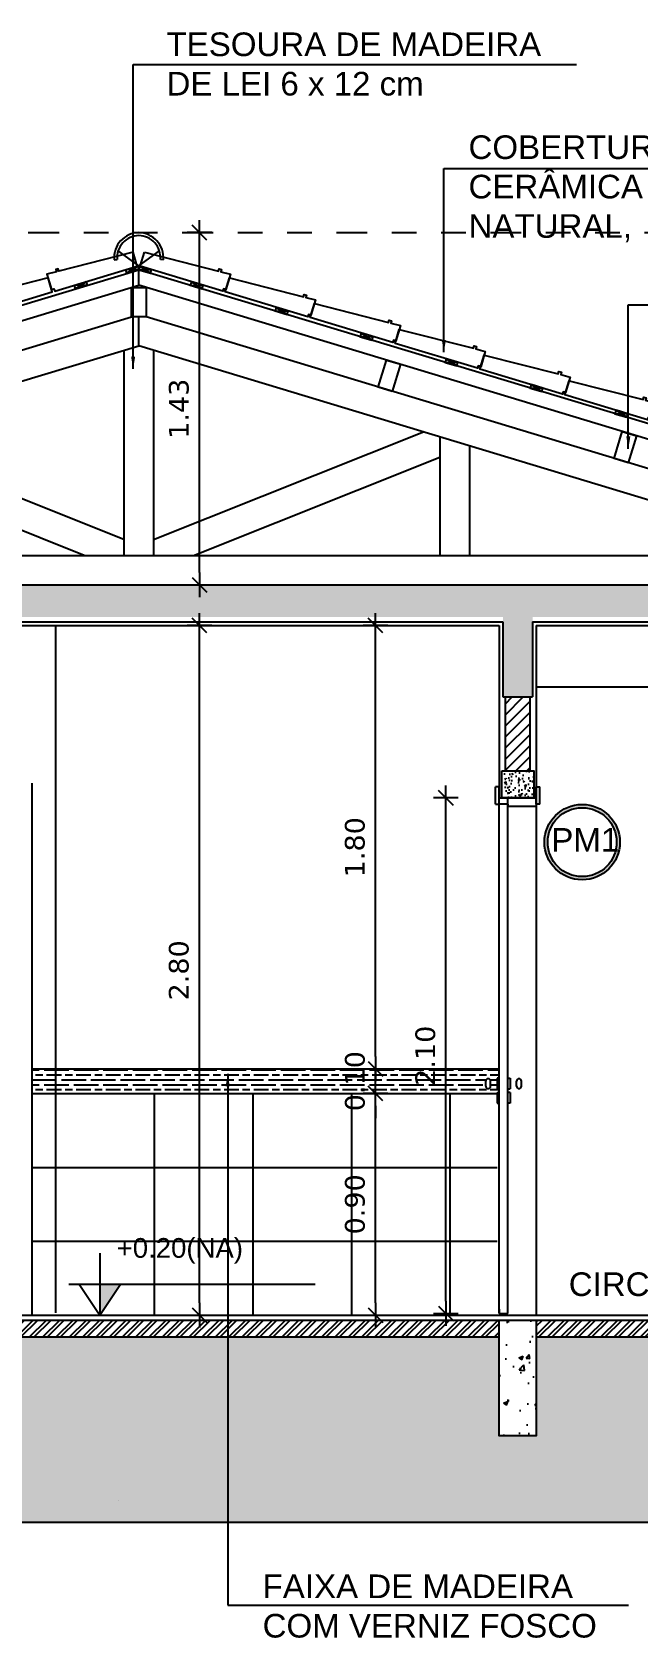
# Model space of a CAD drawing. Extents: x 11 to 195, y 73 to 157.
# Drawn here: x 39.71 to 42.16, y 133.42 to 139.94 of the extents above; entities that cross this region are included whole.
import ezdxf

# ---------------------------------------------------------------- set-up
doc = ezdxf.new("R2010")
doc.units = 0
doc.header["$LTSCALE"] = 0.005
doc.header["$PDMODE"] = 3
doc.linetypes.add('C5', pattern=[60, 50, -5, 0, -5])
doc.linetypes.add('TRAÇO-2PTOS_P', pattern=[0.625, 0.25, -0.125, 0, -0.125, 0, -0.125])
doc.layers.get('0').update_dxf_attribs({"linetype": 'CONTINUOUS'})
doc.layers.get('DEFPOINTS').update_dxf_attribs({"linetype": 'CONTINUOUS'})
for name, color, linetype in [('01', 1, 'CONTINUOUS'), ('252', 252, 'CONTINUOUS'), ('A-PARED', 5, 'CONTINUOUS'), ('A-TELHAS', 2, 'CONTINUOUS'), ('AR-ESQ', 2, 'CONTINUOUS'), ('ARQ-ALV-CORTE', 4, 'CONTINUOUS'), ('ARQ-CTA-1_050', 1, 'CONTINUOUS'), ('ARQ-EXO-1_050', 251, 'C5'), ('ARQ-HTC', 9, 'CONTINUOUS'), ('ARQ-PIS-CORTE', 2, 'CONTINUOUS'), ('ARQ-SMB-1_050', 1, 'CONTINUOUS'), ('ARQ-SMB-1_100', 1, 'CONTINUOUS'), ('ARQ-TLH-VISTA1', 2, 'CONTINUOUS'), ('ARQ-TXT-1_075', 2, 'CONTINUOUS'), ('EST-MAD-VISTA1', 2, 'CONTINUOUS'), ('MADEIRAMENTO', 2, 'CONTINUOUS'), ('SIM', 1, 'CONTINUOUS')]:
    doc.layers.add(name, color=color, linetype=linetype)
doc.styles.add('ESC-50-A20', font='arial.ttf', dxfattribs={"height": 0.1})
doc.styles.add('FNDE Texto Cota 0025', font='verdana.ttf', dxfattribs={"height": 0.04})
doc.styles.add('FNDE Texto Cota 0050', font='verdana.ttf', dxfattribs={"height": 0.08})
doc.dimstyles.new('FNDE 1-0025', dxfattribs={"dimscale": 5, "dimtxt": 0.04, "dimasz": 0.01, "dimexe": 0.15, "dimexo": 0.15, "dimgap": 0.005, "dimtad": 1, "dimzin": 1, "dimdsep": 46, "dimtxsty": 'FNDE Texto Cota 0025', "dimblk": 'tic', "dimcen": 0.015, "dimdle": 0.15, "dimse1": 1, "dimse2": 1, "dimclrd": 251, "dimclre": 251, "dimclrt": 256, "dimaunit": 1, "dimadec": 3, "dimazin": 0, "dimtfac": 1, "dimtix": 1, "dimtmove": 2, "dimatfit": 3, "dimfxl": 0.15, "dimtvp": 1, "dimtolj": 1, "dimtzin": 0, "dimarcsym": 0})
doc.dimstyles.new('FNDE 1-0050', dxfattribs={"dimscale": 5, "dimtxt": 0.08, "dimasz": 0.01, "dimexe": 0.15, "dimexo": 0.15, "dimgap": 0.01, "dimtad": 1, "dimzin": 1, "dimdsep": 46, "dimtxsty": 'FNDE Texto Cota 0050', "dimblk": 'tic', "dimcen": 0.015, "dimdle": 0.15, "dimse1": 1, "dimse2": 1, "dimclrd": 251, "dimclre": 251, "dimclrt": 256, "dimaunit": 1, "dimadec": 3, "dimazin": 0, "dimtfac": 1, "dimtix": 1, "dimtmove": 2, "dimatfit": 3, "dimfxl": 0.15, "dimtvp": 1, "dimtolj": 1, "dimtzin": 0, "dimarcsym": 0})
pattern_1 = [(180, (173.48594, 54.569143), (7e-18, 0.06), [0.1, -0.02]), (180, (173.50594, 54.589143), (7e-18, 0.06), [0.06, -0.015, 0.03, -0.015]), (180, (173.53594, 54.609143), (7e-18, 0.06), [0.1, -0.02])]

# ---------------------------------------------------------------- blocks, each defined once
blk = doc.blocks.new('tic')
at = {"color": 251}
for p, q in [((-1, 0), (1, 0)), ((0, -1), (0, 1))]:
    blk.add_line(p, q, dxfattribs=at)
blk.add_line((-0.6, -0.6), (0.6, 0.6))
blk = doc.blocks.new('*D61')
at = {"layer": 'ARQ-CTA-1_050', "color": 251, "lineweight": -2, "transparency": 16777216}
blk.add_line((38.381, 139.0538), (38.381, 134.7948), dxfattribs=at)
at = {"layer": 'DEFPOINTS', "color": 0, "transparency": 16777216}
for p in [(39.8399, 139.1038), (38.381, 134.7448), (39.8399, 134.7448)]:
    blk.add_point(p, dxfattribs=at)
at = {"layer": 'ARQ-CTA-1_050', "color": 251, "lineweight": -2, "transparency": 16777216, "xscale": 0.05, "yscale": 0.05, "zscale": 0.05}
for p, rotation in [((38.381, 139.1038), 90), ((38.381, 134.7448), 270)]:
    blk.add_blockref('tic', p, dxfattribs=dict(at, rotation=rotation))
at = {"layer": 'ARQ-CTA-1_050', "transparency": 16777216, "insert": (38.2976, 136.9243), "char_height": 0.08, "attachment_point": 5, "rotation": 90, "style": 'FNDE Texto Cota 0050'}
blk.add_mtext('\\A1;4.36', dxfattribs=at)
blk = doc.blocks.new('T2')
at = {"linetype": 'Continuous'}
blk.add_lwpolyline([(0, 0.0594), (0.31, 0.073), (0.3096, 0.083), (0.3196, 0.0834), (0.32, 0.0734), (0.36, 0.075), (0.36, 0.0099), (0.35, 0.0099), (0.35, 0), (0, 0), (0.0001, 0.0594)], dxfattribs=at)
blk = doc.blocks.new('FNDE-Nível Corte-1_050')
blk.add_hatch(color=251).paths.add_polyline_path([(140.6568, -0.1868), (140.7408, -0.1868), (140.6568, -0.3128)])
at = {"color": 251}
for p, q in [((140.6568, -0.0608), (140.6568, -0.3128)), ((140.5308, -0.1868), (141.5308, -0.1868))]:
    blk.add_line(p, q, dxfattribs=at)
blk.add_lwpolyline([(140.5728, -0.1868), (140.6568, -0.3128), (140.7408, -0.1868)], dxfattribs=at)
blk = doc.blocks.new('*D62')
at = {"layer": 'ARQ-CTA-1_050', "color": 251, "lineweight": -2, "transparency": 16777216}
blk.add_line((41.1004, 134.7848), (41.1004, 135.5848), dxfattribs=at)
at = {"layer": 'DEFPOINTS', "color": 0, "transparency": 16777216}
for p in [(41.1004, 135.6348), (41.3301, 135.6348), (41.3301, 134.7348)]:
    blk.add_point(p, dxfattribs=at)
at = {"layer": 'ARQ-CTA-1_050', "color": 251, "lineweight": -2, "transparency": 16777216, "xscale": 0.05, "yscale": 0.05, "zscale": 0.05}
for p, rotation in [((41.1004, 135.6348), 90), ((41.1004, 134.7348), 270)]:
    blk.add_blockref('tic', p, dxfattribs=dict(at, rotation=rotation))
at = {"layer": 'ARQ-CTA-1_050', "transparency": 16777216, "insert": (41.0171, 135.1848), "char_height": 0.08, "attachment_point": 5, "rotation": 90, "style": 'FNDE Texto Cota 0050'}
blk.add_mtext('\\A1;0.90', dxfattribs=at)
blk = doc.blocks.new('*D63')
at = {"layer": 'ARQ-CTA-1_050', "color": 251, "lineweight": -2, "transparency": 16777216}
for p, q in [((41.1004, 135.7848), (41.1004, 135.8348)), ((41.1004, 135.6348), (41.1004, 135.7348)), ((41.1004, 135.5848), (41.1004, 135.5348))]:
    blk.add_line(p, q, dxfattribs=at)
at = {"layer": 'DEFPOINTS', "color": 0, "transparency": 16777216}
for p in [(41.1004, 135.7348), (41.3301, 135.7348), (41.3301, 135.6348)]:
    blk.add_point(p, dxfattribs=at)
at = {"layer": 'ARQ-CTA-1_050', "color": 251, "lineweight": -2, "transparency": 16777216, "xscale": 0.05, "yscale": 0.05, "zscale": 0.05}
for p, rotation in [((41.1004, 135.7348), 270), ((41.1004, 135.6348), 90)]:
    blk.add_blockref('tic', p, dxfattribs=dict(at, rotation=rotation))
at = {"layer": 'ARQ-CTA-1_050', "transparency": 16777216, "insert": (41.0171, 135.6848), "char_height": 0.08, "attachment_point": 5, "rotation": 90, "style": 'FNDE Texto Cota 0050'}
blk.add_mtext('\\A1;0.10', dxfattribs=at)
blk = doc.blocks.new('*D64')
at = {"layer": 'ARQ-CTA-1_050', "color": 251, "lineweight": -2, "transparency": 16777216}
blk.add_line((41.1004, 135.7848), (41.1004, 137.4848), dxfattribs=at)
at = {"layer": 'DEFPOINTS', "color": 0, "transparency": 16777216}
for p in [(41.1004, 137.5348), (41.3301, 137.5348), (41.3301, 135.7348)]:
    blk.add_point(p, dxfattribs=at)
at = {"layer": 'ARQ-CTA-1_050', "color": 251, "lineweight": -2, "transparency": 16777216, "xscale": 0.05, "yscale": 0.05, "zscale": 0.05}
for p, rotation in [((41.1004, 137.5348), 90), ((41.1004, 135.7348), 270)]:
    blk.add_blockref('tic', p, dxfattribs=dict(at, rotation=rotation))
at = {"layer": 'ARQ-CTA-1_050', "transparency": 16777216, "insert": (41.0168, 136.6348), "char_height": 0.08, "attachment_point": 5, "rotation": 90, "style": 'FNDE Texto Cota 0050'}
blk.add_mtext('\\A1;1.80', dxfattribs=at)
blk = doc.blocks.new('*D65')
at = {"layer": 'ARQ-CTA-1_050', "color": 251, "lineweight": -2, "transparency": 16777216}
blk.add_line((40.3863, 137.7498), (40.3863, 139.0803), dxfattribs=at)
at = {"layer": 'DEFPOINTS', "color": 0, "transparency": 16777216}
for p in [(40.3703, 139.1303), (40.3863, 139.1303), (40.3703, 137.6998)]:
    blk.add_point(p, dxfattribs=at)
at = {"layer": 'ARQ-CTA-1_050', "color": 251, "lineweight": -2, "transparency": 16777216, "xscale": 0.05, "yscale": 0.05, "zscale": 0.05}
for p, rotation in [((40.3863, 139.1303), 90), ((40.3863, 137.6998), 270)]:
    blk.add_blockref('tic', p, dxfattribs=dict(at, rotation=rotation))
at = {"layer": 'ARQ-CTA-1_050', "transparency": 16777216, "insert": (40.3029, 138.4151), "char_height": 0.08, "attachment_point": 5, "rotation": 90, "style": 'FNDE Texto Cota 0050'}
blk.add_mtext('\\A1;1.43', dxfattribs=at)
blk = doc.blocks.new('*D69')
at = {"layer": 'ARQ-CTA-1_050', "color": 251, "lineweight": -2, "transparency": 16777216}
blk.add_line((41.386, 134.7914), (41.386, 136.7848), dxfattribs=at)
at = {"layer": 'DEFPOINTS', "color": 0, "transparency": 16777216}
for p in [(41.386, 136.8348), (41.6122, 136.8348), (41.6022, 134.7414)]:
    blk.add_point(p, dxfattribs=at)
at = {"layer": 'ARQ-CTA-1_050', "color": 251, "lineweight": -2, "transparency": 16777216, "xscale": 0.05, "yscale": 0.05, "zscale": 0.05}
for p, rotation in [((41.386, 136.8348), 90), ((41.386, 134.7414), 270)]:
    blk.add_blockref('tic', p, dxfattribs=dict(at, rotation=rotation))
at = {"layer": 'ARQ-CTA-1_050', "transparency": 16777216, "insert": (41.3027, 135.7881), "char_height": 0.08, "attachment_point": 5, "rotation": 90, "style": 'FNDE Texto Cota 0050'}
blk.add_mtext('\\A1;2.10', dxfattribs=at)
blk = doc.blocks.new('*D117')
at = {"layer": 'ARQ-CTA-1_050', "color": 251, "lineweight": -2, "transparency": 16777216}
blk.add_line((40.3863, 134.7848), (40.3863, 137.4848), dxfattribs=at)
at = {"layer": 'DEFPOINTS', "color": 0, "transparency": 16777216}
for p in [(40.2022, 137.5348), (40.3863, 137.5348), (40.2022, 134.7348)]:
    blk.add_point(p, dxfattribs=at)
at = {"layer": 'ARQ-CTA-1_050', "color": 251, "lineweight": -2, "transparency": 16777216, "xscale": 0.05, "yscale": 0.05, "zscale": 0.05}
for p, rotation in [((40.3863, 137.5348), 90), ((40.3863, 134.7348), 270)]:
    blk.add_blockref('tic', p, dxfattribs=dict(at, rotation=rotation))
at = {"layer": 'ARQ-CTA-1_050', "transparency": 16777216, "insert": (40.3026, 136.1348), "char_height": 0.08, "attachment_point": 5, "rotation": 90, "style": 'FNDE Texto Cota 0050'}
blk.add_mtext('\\A1;2.80', dxfattribs=at)

msp = doc.modelspace()

# ---------------------------------------------------------------- hatches: boundary and pattern name
at = {"layer": '01'}
h = msp.add_hatch(dxfattribs=at)
h.set_pattern_fill('GOST_WOOD', color=253, scale=0.01, angle=90)
h.set_pattern_definition(pattern_1)
h.paths.add_polyline_path([(38.8077, 135.7348), (37.1522, 135.7348), (37.1522, 135.6348), (38.8077, 135.6348)])
h.paths.add_polyline_path([(39.8022, 135.7348), (39.7072, 135.7348), (39.7072, 135.6348), (39.8022, 135.6348)])
h = msp.add_hatch(dxfattribs=at)
h.set_pattern_fill('GOST_WOOD', color=251, scale=0.01, angle=90)
h.set_pattern_definition(pattern_1)
h.paths.add_polyline_path([(41.5932, 135.6965), (41.6022, 135.6965), (41.6022, 135.7348), (39.8022, 135.7348), (39.8022, 135.6348), (41.5932, 135.6348), (41.5932, 135.6392), (41.6022, 135.6392), (41.6022, 135.6531), (41.5932, 135.6531)])
h.paths.add_polyline_path([(41.5472, 135.6849, -1), (41.5672, 135.6849), (41.5672, 135.6647, -1), (41.5472, 135.6647)], flags=16)
at = {"layer": 'ARQ-HTC'}
h = msp.add_hatch(dxfattribs=at)
h.set_pattern_fill('AR-CONC', color=251, scale=0.001, style=0)
h.set_pattern_definition([(50, (173.48594, 54.57914), (0.18218467, -0.01593909), [0.01905, -0.20955]), (355, (173.48594, 54.57914), (-0.03524342, 0.19105685), [0.01524, -0.16764058]), (100.45144, (173.50112, 54.57781), (0.14694125, 0.17511775), [0.01619, -0.17809024]), (46.1842, (173.48594, 54.62994), (0.27107904, -0.04204233), [0.028575, -0.314325]), (96.63556, (173.50853, 54.62644), (0.23740413, 0.24742612), [0.024285, -0.2671356]), (351.18415, (173.48594, 54.62994), (0.23740413, 0.2474261), [0.02285997, -0.25145973]), (21, (173.51134, 54.61724), (0.15161439, -0.1022652), [0.01905, -0.20955]), (326, (173.51134, 54.61724), (0.06180203, 0.18418797), [0.01524, -0.16764]), (71.45144, (173.52397, 54.60872), (0.21341642, 0.08192277), [0.01619, -0.17808994]), (37.5, (173.48594, 54.57914), (0.003088603, 0.08455504), [0, -0.165608, 0, -0.17018, 0, -0.168275]), (7.5, (173.48594, 54.57914), (0.06681966, 0.100180575), [0, -0.097028, 0, -0.161798, 0, -0.064135]), (327.5, (173.429296, 54.57914), (0.135590595, -0.005728744), [0, -0.0635, 0, -0.19812, 0, -0.26289]), (317.5, (173.4039, 54.57914), (0.14812918, 0.02542649), [0, -0.08255, 0, -0.131572, 0, -0.18669])])
h.paths.add_polyline_path([(43.2522, 137.6998), (37.0172, 137.6998), (37.0172, 137.2448), (37.1372, 137.2448), (37.1372, 137.5698), (41.6172, 137.5698), (41.6172, 137.2448), (41.7372, 137.2448), (41.7372, 137.5698), (43.1522, 137.5698), (43.1522, 137.2698), (43.2522, 137.2698)])
h = msp.add_hatch(dxfattribs=at)
h.set_pattern_fill('ANSI31', color=251, scale=0.01, style=0)
h.set_pattern_definition([(45, (84.714996, 34.55552), (-0.02245064, 0.02245064), [])])
h.paths.add_polyline_path([(41.7272, 137.2448), (41.6272, 137.2448), (41.6272, 136.9448), (41.7272, 136.9448)])
h = msp.add_hatch(dxfattribs=at)
h.set_pattern_fill('AR-CONC', color=251, scale=0.0003, style=0)
h.set_pattern_definition([(50, (610.625887, 63.896376), (0.0546554007, -0.0047817257), [0.005715, -0.062865]), (355, (610.625887, 63.896376), (-0.0105730264, 0.0573170536), [0.004572, -0.050292175]), (100.451445, (610.63044, 63.89598), (0.044082374, 0.0525353256), [0.0048570026, -0.0534270734]), (46.1842, (610.62589, 63.911616), (0.081323712, -0.012612698), [0.0085725, -0.0942975]), (96.635558, (610.63266, 63.910565), (0.07122124, 0.074227837), [0.007285507, -0.080140682]), (351.184151, (610.62589, 63.91162), (0.07122124, 0.074227837), [0.00685799, -0.07543792]), (21, (610.633507, 63.907806), (0.0454843174, -0.0306795595), [0.005715, -0.062865]), (326, (610.633507, 63.907806), (0.0185406085, 0.05525639), [0.004572, -0.050292]), (71.451445, (610.637297, 63.90525), (0.064024926, 0.0245768307), [0.0048570026, -0.0534269813]), (37.5, (610.625887, 63.896376), (0.000926581, 0.02536651166), [0, -0.0496824, 0, -0.051054, 0, -0.0504825]), (7.5, (610.625887, 63.896376), (0.0200458988, 0.0300541724), [0, -0.0291084, 0, -0.0485394, 0, -0.0192405]), (327.5, (610.608894, 63.896376), (0.04067717855, -0.0017186232), [0, -0.01905, 0, -0.059436, 0, -0.078867]), (317.5, (610.601274, 63.896376), (0.0444387544, 0.0076279473), [0, -0.024765, 0, -0.0394716, 0, -0.056007])])
h.paths.add_polyline_path([(41.7422, 136.8348), (41.6122, 136.8348), (41.6122, 136.9448), (41.7422, 136.9448)])
h = msp.add_hatch(dxfattribs=at)
h.set_pattern_fill('ANSI32', color=251, scale=0.004, style=0)
h.set_pattern_definition([(45, (173.48594, 54.579143), (-0.026940768, 0.026940768), []), (45, (173.5039, 54.579143), (-0.026940768, 0.026940768), [])])
h.paths.add_polyline_path([(41.6022, 134.7148), (37.1522, 134.7148), (37.1522, 134.6448), (41.6022, 134.6448)])
h.paths.add_polyline_path([(43.1522, 134.7148), (41.7522, 134.7148), (41.7522, 134.6448), (43.1522, 134.6448)])
h.paths.add_polyline_path([(46.2778, 134.6448), (46.2778, 134.7148), (43.3022, 134.7148), (43.3022, 134.6448)])
h = msp.add_hatch(dxfattribs=at)
h.set_pattern_fill('AR-CONC', color=251, scale=0.001, style=0)
h.set_pattern_definition([(50, (84.715, 34.55552), (0.18218467, -0.01593909), [0.01905, -0.20955]), (355, (84.715, 34.55552), (-0.03524342, 0.19105685), [0.01524, -0.16764058]), (100.45144, (84.73018, 34.5542), (0.14694125, 0.17511775), [0.01619, -0.17809024]), (46.1842, (84.715, 34.60632), (0.27107904, -0.04204233), [0.028575, -0.314325]), (96.63556, (84.73759, 34.60282), (0.23740413, 0.2474261), [0.024285, -0.2671356]), (351.18415, (84.715, 34.60632), (0.2374041, 0.2474261), [0.02286, -0.2514597]), (21, (84.7404, 34.59362), (0.1516144, -0.1022652), [0.01905, -0.20955]), (326, (84.7404, 34.59362), (0.06180203, 0.18418797), [0.01524, -0.16764]), (71.45144, (84.75303, 34.5851), (0.21341642, 0.08192277), [0.01619, -0.17808994]), (37.5, (84.714996, 34.55552), (0.003088603, 0.08455504), [0, -0.165608, 0, -0.17018, 0, -0.168275]), (7.5, (84.715, 34.55552), (0.06681966, 0.100180575), [0, -0.097028, 0, -0.161798, 0, -0.064135]), (327.5, (84.658354, 34.55552), (0.135590595, -0.005728744), [0, -0.0635, 0, -0.19812, 0, -0.26289]), (317.5, (84.63295, 34.55552), (0.14812918, 0.02542649), [0, -0.08255, 0, -0.131572, 0, -0.18669])])
h.paths.add_polyline_path([(41.7522, 134.7148), (41.6022, 134.7148), (41.6022, 134.2448), (41.7522, 134.2448)])
h = msp.add_hatch(dxfattribs=at)
h.set_pattern_fill('EARTH', color=252, scale=0.02, angle=45, style=0)
h.set_pattern_definition([(45, (84.715, 34.55552), (1e-17, 0.17960512), [0.127, -0.127]), (45, (84.68132, 34.5892), (1e-17, 0.17960512), [0.127, -0.127]), (45, (84.64764, 34.62287), (1e-17, 0.17960512), [0.127, -0.127]), (135, (84.64764, 34.64532), (-0.17960512, 1e-17), [0.127, -0.127]), (135, (84.68132, 34.679), (-0.17960512, 1e-17), [0.127, -0.127]), (135, (84.715, 34.71267), (-0.17960512, 1e-17), [0.127, -0.127])])
h.paths.add_polyline_path([(46.2778, 133.8948), (46.2778, 134.6448), (43.3022, 134.6448), (43.3022, 134.2448), (43.1522, 134.2448), (43.1522, 134.6448), (41.7522, 134.6448), (41.7522, 134.2448), (41.6022, 134.2448), (41.6022, 134.6448), (37.1522, 134.6448), (37.1522, 134.2448), (37.0022, 134.2448), (37.0022, 134.5948), (35.3085, 134.5948), (35.3085, 133.8948)])
at = {"layer": 'ARQ-SMB-1_100'}
h = msp.add_hatch(color=252, dxfattribs=at)
edge = h.paths.add_edge_path()
edge.add_arc((41.9386, 136.6554), 0.1531, 0, 360)
edge = h.paths.add_edge_path(flags=17)
edge.add_arc((41.9386, 136.6554), 0.1397, 0, 360)

# ---------------------------------------------------------------- linework, layer by layer
at = {"color": 2, "linetype": 'ByBlock'}
for p, q in [((40.04, 139.0204), (40.0519, 139.0214)), ((40.04, 139.0204), (40.0519, 139.0214)), ((40.1397, 138.9956), (40.056, 139.0559)), ((40.1397, 138.9956), (40.056, 139.0559)), ((40.1397, 138.9956), (40.2235, 139.0559)), ((40.1397, 138.9956), (40.2235, 139.0559)), ((40.2395, 139.0204), (40.2275, 139.0214)), ((40.2395, 139.0204), (40.2275, 139.0214))]:
    msp.add_line(p, q, dxfattribs=at)
at = {"color": 5}
for p, q in [((36.1022, 137.7572), (40.1397, 138.9797)), ((44.1772, 137.7572), (40.1397, 138.9797)), ((40.1397, 138.917), (40.1397, 138.9797)), ((37.1022, 137.9973), (40.1397, 138.917)), ((43.201, 137.9901), (40.1397, 138.917))]:
    msp.add_line(p, q, dxfattribs=at)
at = {"color": 1}
for p, q in [((41.6022, 137.5348), (41.6022, 136.8348)), ((41.7522, 137.5348), (41.7522, 136.8348)), ((41.7522, 137.5348), (43.1022, 137.5348)), ((41.6022, 136.8348), (41.7522, 136.8348)), ((41.7522, 136.7998), (41.7522, 134.7348))]:
    msp.add_line(p, q, dxfattribs=at)
at = {"color": 2}
for p, q in [((41.5472, 135.6647), (41.5472, 135.6849)), ((41.5672, 135.6647), (41.5672, 135.6849)), ((41.5932, 135.6965), (41.5932, 135.6531)), ((41.6022, 135.6965), (41.5932, 135.6965)), ((41.6372, 135.6965), (41.6463, 135.6965)), ((41.6463, 135.6965), (41.6463, 135.6531)), ((41.6722, 135.6647), (41.6722, 135.6849)), ((41.6922, 135.6647), (41.6922, 135.6849)), ((41.6022, 135.6531), (41.5932, 135.6531)), ((41.5932, 135.6392), (41.5932, 135.5959)), ((41.5932, 135.6392), (41.6022, 135.6392)), ((41.6372, 135.6531), (41.6463, 135.6531)), ((41.6463, 135.6392), (41.6372, 135.6392)), ((41.6463, 135.6392), (41.6463, 135.5959)), ((41.5932, 135.5959), (41.6022, 135.5959)), ((41.6463, 135.5959), (41.6372, 135.5959))]:
    msp.add_line(p, q, dxfattribs=at)
at = {"color": 3}
for p, q in [((41.6022, 134.7598), (41.6022, 134.7414)), ((41.6022, 134.7414), (41.6372, 134.7414))]:
    msp.add_line(p, q, dxfattribs=at)
for points in [[(40.1697, 138.7879), (40.1097, 138.7879), (40.1097, 138.9079), (40.1697, 138.9079)], [(41.1684, 138.4855), (41.111, 138.5029), (41.1443, 138.6129), (41.2017, 138.5955)], [(42.1255, 138.1957), (42.0681, 138.2131), (42.1014, 138.3231), (42.1588, 138.3057)]]:
    msp.add_lwpolyline(points, close=True, dxfattribs=at)
at = {"color": 2, "linetype": 'ByBlock'}
for centre, radius, start, end in [((40.1417, 139.0284), 0.102, 91.08599, 184.46313), ((40.1417, 139.0284), 0.102, 91.08599, 184.46313), ((40.1417, 139.0284), 0.09, 91.23081, 184.46313), ((40.1417, 139.0284), 0.09, 91.23081, 184.46313), ((40.1378, 139.0284), 0.102, 355.53687, 88.91401), ((40.1378, 139.0284), 0.102, 355.53687, 88.91401), ((40.1378, 139.0284), 0.09, 355.53687, 88.76919), ((40.1378, 139.0284), 0.09, 355.53687, 88.76919)]:
    msp.add_arc(centre, radius, start, end, dxfattribs=at)
at = {"color": 2}
for centre, start, end in [((41.5572, 135.6849), 360, 180), ((41.6822, 135.6849), 360, 180), ((41.5572, 135.6647), 180, 360), ((41.6822, 135.6647), 180, 360)]:
    msp.add_arc(centre, 0.01, start, end, dxfattribs=at)
at = {"layer": '01'}
for p, q in [((37.1522, 137.5348), (41.6022, 137.5348)), ((39.7072, 134.7348), (39.7072, 136.8948))]:
    msp.add_line(p, q, dxfattribs=at)
at = {"layer": '01', "color": 251}
msp.add_line((43.1022, 137.2848), (41.7522, 137.2848), dxfattribs=at)
at = {"layer": '01', "color": 253}
for p, q in [((39.7072, 135.3348), (39.8022, 135.3348)), ((39.7072, 135.0348), (39.8022, 135.0348))]:
    msp.add_line(p, q, dxfattribs=at)
at = {"layer": '252'}
for p, q in [((40.2022, 135.6348), (40.2022, 134.7348)), ((40.6022, 135.6348), (40.6022, 134.7348)), ((41.0022, 135.6348), (41.0022, 134.7348)), ((41.4022, 135.6348), (41.4022, 134.7348)), ((39.8022, 135.3348), (41.5932, 135.3348)), ((39.8022, 135.0348), (41.5932, 135.0348))]:
    msp.add_line(p, q, dxfattribs=at)
at = {"layer": 'A-PARED'}
for p, q in [((37.0172, 137.6998), (43.2522, 137.6998)), ((37.1372, 137.5498), (41.6172, 137.5498)), ((41.6172, 137.5498), (41.6172, 137.2448)), ((41.7372, 137.5498), (41.7372, 137.2448)), ((41.7372, 137.5498), (43.1272, 137.5498)), ((41.6172, 137.2448), (41.7372, 137.2448)), ((41.6272, 136.9448), (41.6272, 137.2448)), ((41.7272, 136.9448), (41.7272, 137.2448)), ((37.1522, 134.7148), (46.2778, 134.7148)), ((41.6022, 134.6448), (37.1522, 134.6448)), ((43.1522, 134.6448), (41.7522, 134.6448))]:
    msp.add_line(p, q, dxfattribs=at)
for points in [[(41.6122, 136.9448), (41.7422, 136.9448), (41.7422, 136.8348), (41.6122, 136.8348)], [(41.6022, 134.7148), (41.7522, 134.7148), (41.7522, 134.2448), (41.6022, 134.2448)]]:
    msp.add_lwpolyline(points, close=True, dxfattribs=at)
at = {"layer": 'AR-ESQ', "color": 1}
for p, q in [((39.7072, 135.7348), (39.8022, 135.7348)), ((39.8022, 135.7348), (41.6022, 135.7348)), ((39.7072, 135.6348), (39.8022, 135.6348)), ((39.8022, 135.6348), (41.5932, 135.6348))]:
    msp.add_line(p, q, dxfattribs=at)
at = {"layer": 'ARQ-ALV-CORTE'}
msp.add_line((37.1372, 137.6998), (41.6172, 137.6998), dxfattribs=at)
at = {"layer": 'ARQ-EXO-1_050', "color": 252, "linetype": 'TRAÇO-2PTOS_P', "ltscale": 100}
for p, q in [((35.3164, 139.1303), (46.2778, 139.1303)), ((35.3178, 137.6998), (46.2778, 137.6998)), ((35.3178, 134.7348), (46.2778, 134.7348))]:
    msp.add_line(p, q, dxfattribs=at)
at = {"layer": 'ARQ-HTC', "color": 252}
msp.add_line((35.3085, 133.8948), (46.2778, 133.8948), dxfattribs=at)
at = {"layer": 'ARQ-PIS-CORTE'}
msp.add_line((37.1522, 134.7348), (46.2778, 134.7348), dxfattribs=at)
at = {"layer": 'ARQ-SMB-1_100', "color": 252}
for radius in [0.1531, 0.1397]:
    msp.add_circle((41.9386, 136.6554, 1.8897), radius, dxfattribs=at)
at = {"layer": 'ARQ-TLH-VISTA1'}
for p, q in [((37.1522, 137.8924), (40.1097, 138.7879)), ((40.1397, 138.6709), (40.1397, 138.7879)), ((43.1522, 137.8849), (40.1697, 138.7879)), ((37.3286, 137.8198), (40.1397, 138.6709)), ((40.0797, 138.6528), (40.0797, 137.8198)), ((42.9508, 137.8198), (40.1397, 138.6709)), ((40.1997, 138.6528), (40.1997, 137.8198)), ((37.1522, 137.8198), (43.1522, 137.8198)), ((39.8022, 137.5348), (39.8022, 134.7448)), ((41.5872, 136.8098), (41.5872, 136.8798)), ((41.6022, 136.8798), (41.5872, 136.8798)), ((41.6022, 136.8098), (41.6022, 136.8798)), ((41.7522, 136.8098), (41.7522, 136.8798)), ((41.7522, 136.8798), (41.7672, 136.8798)), ((41.7672, 136.8098), (41.7672, 136.8798)), ((41.5872, 136.8098), (41.6022, 136.8098)), ((41.6022, 134.7414), (41.6022, 136.8448)), ((41.6022, 136.8098), (41.6022, 136.8348)), ((41.6372, 136.8098), (41.6022, 136.8098)), ((41.6372, 136.8098), (41.6022, 136.8098)), ((41.6372, 134.7414), (41.6372, 136.8348)), ((41.6372, 136.8098), (41.6372, 136.7998)), ((41.7522, 136.7998), (41.6372, 136.7998)), ((41.7522, 136.8348), (41.7522, 136.7998)), ((41.7672, 136.8098), (41.7522, 136.8098))]:
    msp.add_line(p, q, dxfattribs=at)
at = {"layer": 'EST-MAD-VISTA1'}
for p, q in [((40.0797, 137.8844), (38.9843, 138.3211)), ((40.1997, 137.8844), (41.2951, 138.3211)), ((41.3618, 138.3009), (41.3618, 137.8198)), ((41.4818, 138.2646), (41.4818, 137.8198)), ((39.9177, 137.8198), (38.9177, 138.2185)), ((40.3617, 137.8198), (41.3618, 138.2185))]:
    msp.add_line(p, q, dxfattribs=at)
at = {"layer": 'MADEIRAMENTO', "color": 1}
for p, q in [((40.1395, 138.9806), (40.0873, 138.9795)), ((40.1354, 138.9941), (40.0919, 138.9652)), ((40.14, 138.9806), (40.1922, 138.9795)), ((40.1441, 138.9941), (40.1876, 138.9652)), ((39.9303, 138.9172), (39.8781, 138.9162)), ((39.9262, 138.9307), (39.8827, 138.9019)), ((40.3491, 138.9172), (40.4013, 138.9162)), ((40.3532, 138.9307), (40.3967, 138.9019)), ((40.6937, 138.8129), (40.7459, 138.8119)), ((40.6978, 138.8264), (40.7413, 138.7976)), ((41.0382, 138.7086), (41.0904, 138.7075)), ((41.0423, 138.7221), (41.0858, 138.6932)), ((41.3869, 138.6178), (41.4304, 138.5889)), ((41.3828, 138.6043), (41.435, 138.6032)), ((41.7273, 138.4999), (41.7795, 138.4989)), ((41.7314, 138.5134), (41.7749, 138.4846)), ((42.0719, 138.3956), (42.1241, 138.3945)), ((42.076, 138.4091), (42.1195, 138.3803))]:
    msp.add_line(p, q, dxfattribs=at)
for points in [[(40.0875, 138.9796), (40.1354, 138.9941), (40.1397, 138.9797), (40.0919, 138.9652)], [(40.1919, 138.9796), (40.1441, 138.9941), (40.1397, 138.9797), (40.1876, 138.9652)], [(39.8784, 138.9163), (39.9262, 138.9307), (39.9306, 138.9164), (39.8827, 138.9019)], [(40.4011, 138.9163), (40.3532, 138.9307), (40.3489, 138.9164), (40.3967, 138.9019)], [(40.7456, 138.8119), (40.6978, 138.8264), (40.6934, 138.8121), (40.7413, 138.7976)], [(41.0902, 138.7076), (41.0423, 138.7221), (41.038, 138.7077), (41.0858, 138.6932)], [(41.4347, 138.6033), (41.3869, 138.6178), (41.3825, 138.6034), (41.4304, 138.5889)], [(41.7793, 138.499), (41.7314, 138.5134), (41.7271, 138.4991), (41.7749, 138.4846)], [(42.1238, 138.3946), (42.076, 138.4091), (42.0716, 138.3948), (42.1195, 138.3803)]]:
    msp.add_lwpolyline(points, close=True, dxfattribs=at)
at = {"layer": 'SIM'}
msp.add_line((40.057, 133.9809), (40.057, 133.9809), dxfattribs=at)

# ---------------------------------------------------------------- block references
at = {"layer": 'A-TELHAS', "extrusion": (0, 0, -1), "zscale": -1, "rotation": 343.1542730841962}
for p in [(-40.1337, 138.9937), (-39.7891, 138.8894)]:
    msp.add_blockref('T2', p, dxfattribs=at)
at = {"layer": 'A-TELHAS', "extrusion": (0, 0, -1), "xscale": -1, "zscale": -1, "rotation": 16.84572691580383}
for p in [(-40.1458, 138.9937), (-40.4903, 138.8894), (-40.8349, 138.7851), (-41.1794, 138.6807), (-41.524, 138.5764), (-41.8685, 138.4721)]:
    msp.add_blockref('T2', p, dxfattribs=at)
at = {"layer": 'ARQ-SMB-1_050'}
msp.add_blockref('FNDE-Nível Corte-1_050', (-100.6749, 135.0475), dxfattribs=at)

# ---------------------------------------------------------------- texts
at = {"layer": 'ARQ-SMB-1_050', "insert": (40.0502, 135.0478), "char_height": 0.08, "attachment_point": 1, "style": 'ESC-50-A20'}
msp.add_mtext_dynamic_manual_height_columns('{\\fArial|b0|i0|c0|p34;+0.20(NA)}', width=8.528178, gutter_width=0.5, heights=[0], dxfattribs=at)
at = {"layer": 'ARQ-TXT-1_075', "char_height": 0.096, "attachment_point": 1, "style": 'ESC-50-A20'}
for s, insert, width in [('TESOURA DE MADEIRA DE LEI 6 x 12 cm', (40.2523, 139.943), 1.588476), ('COBERTURA COM TELHA\\PCERÂMICA ROMANA, COR \\PNATURAL,  i=30%', (41.4775, 139.5252), 2.211405), ('FAIXA DE MADEIRA COM VERNIZ FOSCO', (40.6422, 133.6818, 1.8897), 1.483728)]:
    msp.add_mtext(s, dxfattribs=dict(at, insert=insert, width=width))
at = {"layer": 'ARQ-TXT-1_075', "insert": (41.8841, 134.9085), "char_height": 0.096, "attachment_point": 1, "style": 'ESC-50-A20'}
msp.add_mtext_dynamic_manual_height_columns('CIRCULAÇÃO', width=1.144669, gutter_width=0.5, heights=[0], dxfattribs=at)
at = {"layer": 'ARQ-TXT-1_075', "style": 'ESC-50-A20'}
msp.add_attdef('PM1', (41.8134, 136.6165, 1.9868), '', height=0.096, dxfattribs=at)

# ---------------------------------------------------------------- dimensions: what is measured, and where the dimension line sits
at = {"layer": 'ARQ-CTA-1_050'}
for base, p1, p2, picture, middle in [((38.381, 134.7448), (39.8399, 139.1038), (39.8399, 134.7448), '*D61', (38.2976, 136.9243)), ((40.3863, 139.1303), (40.3703, 137.6998), (40.3703, 139.1303), '*D65', (40.3029, 138.4151)), ((40.3863, 137.5348), (40.2022, 134.7348), (40.2022, 137.5348), '*D117', (40.3026, 136.1348)), ((41.1004, 137.5348), (41.3301, 135.7348), (41.3301, 137.5348), '*D64', (41.0168, 136.6348)), ((41.1004, 135.7348), (41.3301, 135.6348), (41.3301, 135.7348), '*D63', (41.0171, 135.6848)), ((41.1004, 135.6348), (41.3301, 134.7348), (41.3301, 135.6348), '*D62', (41.0171, 135.1848))]:
    dim = msp.add_linear_dim(base=base, p1=p1, p2=p2, angle=90, dimstyle='FNDE 1-0050', override={"dimtad": 0}, dxfattribs=at)
    dim.commit()
    dim.dimension.update_dxf_attribs({"geometry": picture, "text_midpoint": middle})
dim = msp.add_linear_dim(base=(41.386, 136.8348), p1=(41.6022, 134.7414), p2=(41.6122, 136.8348), angle=90, text='2.10', dimstyle='FNDE 1-0050', override={"dimtad": 0}, dxfattribs=at)
dim.commit()
dim.dimension.update_dxf_attribs({"geometry": '*D69', "text_midpoint": (41.3027, 135.7881)})

# ---------------------------------------------------------------- leaders
at = {"layer": 'ARQ-SMB-1_100'}
for points in [[(40.117, 138.5768), (40.117, 139.8127), (41.9156, 139.8127)], [(41.3774, 138.6446), (41.3774, 139.3911), (43.2662, 139.3911)], [(42.1258, 138.253), (42.1258, 138.8373), (42.851, 138.8373)], [(40.5007, 135.7143, 1.8897), (40.5007, 133.5574, 1.8897), (42.1259, 133.5574, 1.8897)]]:
    msp.add_leader(points, dimstyle='FNDE 1-0025', override={"dimtad": 0, "dimfxl": 0.025, "dimarcsym": 1}, dxfattribs=at)

doc.saveas('drawing.dxf')
